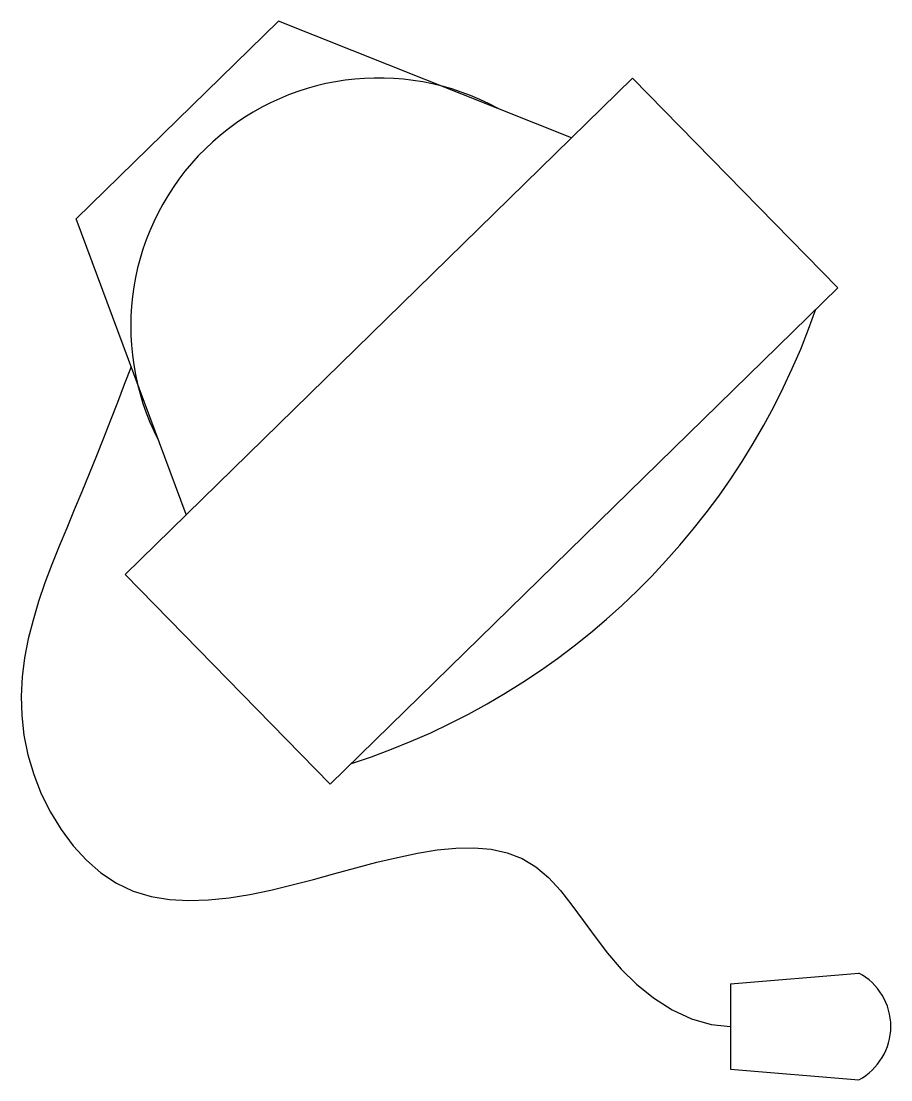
# Model space of a CAD drawing. Extents: x 187.892 to 188.299, y -50.358 to -49.862.
import ezdxf

# ---------------------------------------------------------------- set-up
doc = ezdxf.new("R2010")
doc.units = 0
doc.layers.get('0').update_dxf_attribs({"linetype": 'CONTINUOUS'})

msp = doc.modelspace()

# ---------------------------------------------------------------- linework, layer by layer
at = {"color": 0}
for p, q in [((187.9175075480714, -49.95444655267469), (188.0122029975728, -49.86187401136574)), ((188.1494594136023, -49.91644677640741), (188.0122029975728, -49.86187401136574)), ((187.9403516853056, -50.12086667110864), (188.1780624833011, -49.88848493805934)), ((188.1780624833011, -49.88848493805934), (188.274144839609, -49.98677069095189)), ((187.9689547550044, -50.09290483276055), (187.9175075480714, -49.95444655267469)), ((188.274144839609, -49.98677069095189), (188.0364340416135, -50.21915242400124)), ((188.0364340416135, -50.21915242400124), (187.9403516853056, -50.12086667110864)), ((188.2239996475047, -50.31250061427861), (188.2839996475047, -50.30750061427862)), ((188.2239996475047, -50.31250061427861), (188.2239996475047, -50.35250061427862)), ((188.2239996475047, -50.35250061427862), (188.2839996475047, -50.35750061427863))]:
    msp.add_line(p, q, dxfattribs=at)
msp.add_lwpolyline([(187.9432311515379, -50.02367569271762), (187.94001016717, -50.03201158909076), (187.9367786959614, -50.04035156627513), (187.9335262510713, -50.04869970508196), (187.9302423456593, -50.05706008632249), (187.9269164928843, -50.06543679080792), (187.923538205906, -50.07383389934952), (187.9200969978834, -50.08225549275848), (187.9165834524296, -50.09070566429244), (187.9130257075953, -50.09918894386194), (187.9094984594171, -50.1077104027166), (187.9060793012052, -50.11627514579315), (187.9028458262697, -50.12488827802837), (187.8998756279209, -50.13355490435903), (187.897246299469, -50.14228012972188), (187.8950354342241, -50.1510690590537), (187.8933206254966, -50.15992679729123), (187.8921794665966, -50.16885844937127), (187.8916895508342, -50.17786912023055), (187.8919284715197, -50.18696391480585), (187.8929737976622, -50.19614790867607), (187.8948761059453, -50.20539356839507), (187.8976073330645, -50.21457835672166), (187.9011251726679, -50.22356252960191), (187.9053873184034, -50.23220634298187), (187.9103514639191, -50.24037005280758), (187.9159753028631, -50.24791391502507), (187.9222165288834, -50.25469818558041), (187.9290328356281, -50.26058312041962), (187.9363819167452, -50.26542897548877), (187.9442211995593, -50.26910397647939), (187.9525036151556, -50.27161089926053), (187.9611783517473, -50.27306452534986), (187.9701944834872, -50.27358304951593), (187.9795010845282, -50.27328466652729), (187.9890472290232, -50.27228757115245), (187.9987819911251, -50.27070995816001), (188.0086544449867, -50.26867002231847), (188.0186136647612, -50.2662859583964), (188.0286087246012, -50.26367596116233), (188.0385886986599, -50.2609582253848), (188.0485026610899, -50.25825094583237), (188.0582996860443, -50.25567231727356), (188.067928847676, -50.25334053447695), (188.0773392201378, -50.25137379221103), (188.0864798775827, -50.2498902852444), (188.0952998941636, -50.24900820834559), (188.1037483440334, -50.24884575628312), (188.111774301345, -50.24952112382555), (188.1193268402512, -50.25115250574142), (188.1263550349051, -50.25385809679928), (188.1328092651783, -50.25775414166037), (188.1387242737313, -50.26283088810549), (188.1442691495762, -50.26887793595886), (188.1496249676856, -50.27566698386273), (188.1549728030321, -50.28296973045931), (188.1604937305884, -50.29055787439085), (188.1663688253272, -50.2982031142996), (188.172779162221, -50.30567714882777), (188.1799058162424, -50.31275167661759), (188.187887197559, -50.31919027808773), (188.196567426049, -50.32470053634568), (188.2056665215518, -50.32896642084692), (188.2149040675446, -50.33167181801625), (188.2239996475047, -50.33250061427857)], dxfattribs=at)
for centre, radius, start, end in [((188.0592070843034, -50.00467580458399), 0.1162134872225091, 61.25366844089412, 207.4473538828231), ((187.9412185013698, -49.88423652360326), 0.3417820703336986, 287.9174991423033, 340.7835231815383), ((188.2707286058662, -50.33250061427861), 0.0283040729608233, 297.9612250402078, 62.03877495976527)]:
    msp.add_arc(centre, radius, start, end, dxfattribs=at)

doc.saveas('drawing.dxf')
